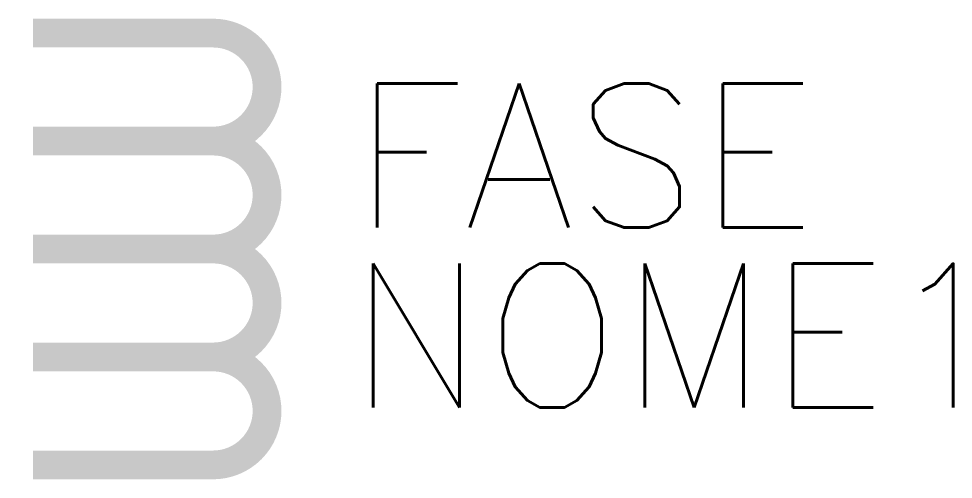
# Model space of a CAD drawing. Extents: x 279.2 to 292.2, y 191.8 to 198.2.
import ezdxf
from ezdxf.enums import TextEntityAlignment as Align

# ---------------------------------------------------------------- set-up
doc = ezdxf.new("R2010")
doc.units = 0
doc.header["$MEASUREMENT"] = 0
doc.layers.get('0').update_dxf_attribs({"linetype": 'CONTINUOUS'})
doc.styles.add('ROMANS', font='romans')

# ---------------------------------------------------------------- blocks, each defined once
blk = doc.blocks.new('135')
at = {"color": 5, "const_width": 0.4}
for points in [[(-1.25, 1.5, 1), (-1.25, 0, 1)], [(-1.25, 0, 1), (-1.25, -1.5, 1)]]:
    blk.add_lwpolyline(points, format="xyb", dxfattribs=at)
for points in [[(-1.25, 1.5), (1.25, 1.5)], [(-1.25, 0), (1.25, 0)], [(-1.25, -1.5), (1.25, -1.5)]]:
    blk.add_lwpolyline(points, dxfattribs=at)

msp = doc.modelspace()

# ---------------------------------------------------------------- block references
at = {"linetype": 'Continuous', "xscale": -1}
for p in [(280.69, 196.5), (280.69, 193.5)]:
    msp.add_blockref('135', p, dxfattribs=at)

# ---------------------------------------------------------------- texts
at = {"lineweight": -3, "style": 'ROMANS'}
for tag, p in [('FASE', (283.877, 196.298)), ('NOME1', (283.822, 193.798))]:
    msp.add_attdef(tag, text='', height=2, dxfattribs=at).set_placement(p, align=Align.MIDDLE_LEFT)

doc.saveas('drawing.dxf')
